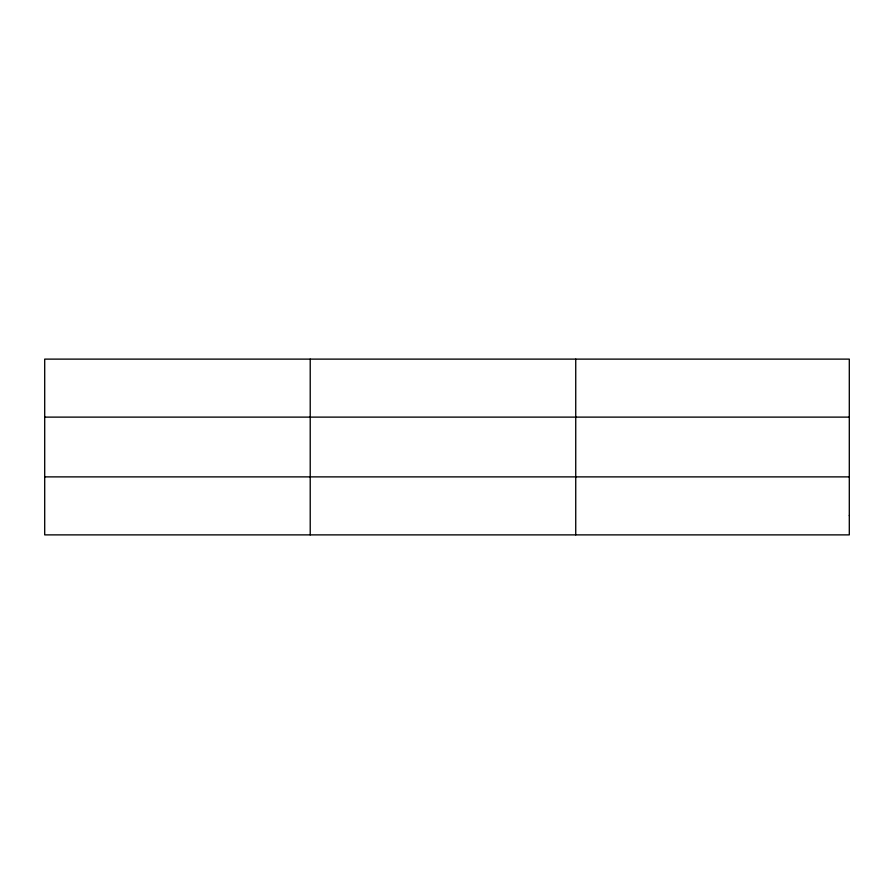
<?xml version="1.0" encoding="UTF-8"?>
<svg xmlns="http://www.w3.org/2000/svg" width="894" height="894" viewBox="0 0 894 894"><rect width="100%" height="100%" fill="white"/><g stroke="black" fill="none" stroke-linecap="round" stroke-linejoin="round"><path stroke-width="1.34" d="M310.218 359.12L310.218 534.88M575.736 359.12L575.736 534.88M44.7 417.118L849.3 417.118M44.7 476.882L849.3 476.882M849.3 515.547L849.3 534.88L44.7 534.88L44.7 359.12L849.3 359.12L849.3 515.547"/></g></svg>
